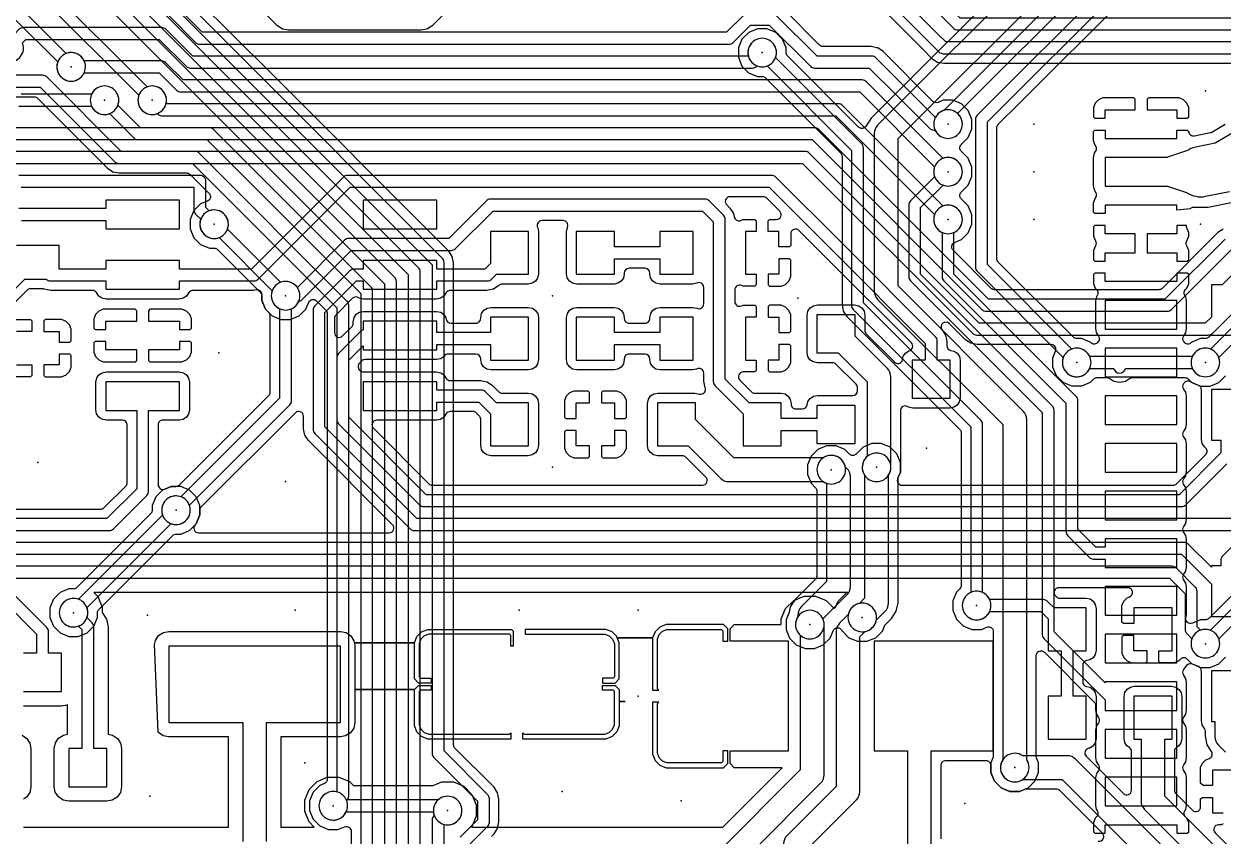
# Model space of a CAD drawing. Header units: millimetres. Extents: x 41 to 126, y -73 to -17.
# Drawn here: x 84.31 to 109.47, y -51.93 to -34.9 of the extents above; entities that cross this region are included whole.
import ezdxf

# ---------------------------------------------------------------- set-up
doc = ezdxf.new("R2010")
doc.units = ezdxf.units.MM
for name, color, linetype in [('Bottom', 70, 'Continuous'), ('Holes', 6, 'Continuous'), ('Top', 1, 'Continuous')]:
    doc.layers.add(name, color=color, linetype=linetype)

msp = doc.modelspace()

# ---------------------------------------------------------------- linework, layer by layer
at = {"layer": 'Bottom'}
for points in [[(112.5, -35.275), (103.652, -35.275), (103.488, -35.112), (93.475, -25.098), (93.475, -24.875), (93.5, -24.875), (93.5, -24.025), (93.2, -24.025), (93.2, -24.875), (93.225, -24.875), (93.225, -25.15, 0.198912), (93.262, -25.238), (103.312, -35.288), (103.512, -35.488, 0.198912), (103.6, -35.525), (112.448, -35.525)], [(97.014, -29.274), (103.17, -35.43, -0.00094), (103.17, -35.43), (103.363, -35.623), (103.476, -35.698), (103.61, -35.725), (112.324, -35.725, -0.198912)], [(87.348, -34.725), (87.912, -35.288, 0.198912), (88, -35.325), (99.1, -35.325, 0.198912), (99.188, -35.288), (99.552, -34.925), (99.948, -34.925), (100.812, -35.788, 0.198912), (100.9, -35.825), (102.048, -35.825), (102.612, -36.388), (103.312, -37.088, 0.198912), (103.4, -37.125), (103.427, -37.125, 0.155593), (103.55, -37.26, 0.57735), (104, -37, 0.57735), (103.55, -36.74, 0.140026), (103.435, -36.859), (102.788, -36.212), (102.188, -35.612, 0.198912), (102.1, -35.575), (100.952, -35.575), (100.088, -34.712, 0.198912)], [(99.412, -34.712), (99.048, -35.075), (88.052, -35.075), (87.488, -34.512, 0.198912)], [(109.476, -39.202), (109.363, -39.277), (108.195, -40.446, -0.198912), (108.124, -40.475), (104.676, -40.475, -0.198912), (104.605, -40.446), (103.806, -39.647, -0.53479), (103.839, -39.484), (103.983, -39.424), (104.124, -39.284), (104.2, -39.1), (104.2, -38.901), (104.178, -38.849), (104.124, -38.717), (103.978, -38.571, -0.414214), (103.978, -38.429), (104.124, -38.284), (104.2, -38.1), (104.2, -37.901), (104.124, -37.717), (103.978, -37.571, -0.414214), (103.978, -37.429), (104.124, -37.284), (104.2, -37.1), (104.2, -36.901), (104.124, -36.717), (103.984, -36.576), (103.8, -36.5), (103.601, -36.5), (103.492, -36.545, -0.303108), (103.383, -36.523), (102.337, -35.477), (102.224, -35.402), (102.206, -35.398), (102.09, -35.375), (101.076, -35.375, -0.198912), (101.005, -35.346), (100.237, -34.577)], [(84.2, -36.625), (85.727, -36.625, 0.155593), (85.85, -36.76, 0.57735), (86.3, -36.5, 0.57735), (85.85, -36.24, 0.155593), (85.727, -36.375), (84.252, -36.375)], [(109.512, -39.412), (108.248, -40.675), (105.4, -40.675), (104.552, -40.675), (100.988, -37.112, 0.198912), (100.9, -37.075), (83.8, -37.075, 0.198912)], [(83.852, -37.325), (100.848, -37.325), (104.412, -40.888, 0.198912), (104.5, -40.925), (105.4, -40.925), (108.3, -40.925, 0.198912), (108.388, -40.888), (109.652, -39.625)], [(109.912, -39.912), (109.462, -40.362, 0.022729), (109.454, -40.37), (109.225, -40.37), (109.225, -41.048), (109.098, -41.175), (105.4, -41.175), (104.352, -41.175), (100.788, -37.612, 0.198912), (100.7, -37.575), (84, -37.575, 0.198913)], [(84.052, -37.825), (100.648, -37.825), (104.212, -41.388, 0.198912), (104.3, -41.425), (105.4, -41.425), (109.15, -41.425, 0.162278), (109.225, -41.4), (109.225, -41.43), (109.875, -41.43)], [(83.825, -40.752), (84.327, -40.25), (84.773, -40.25), (84.777, -40.253, 0.198912), (84.865, -40.29), (86.025, -40.29), (86.025, -40.465), (87.575, -40.465), (87.575, -40.29), (89.135, -40.29, 0.198912), (89.223, -40.253), (91.152, -38.325), (99.948, -38.325), (101.313, -39.69), (103.223, -41.6), (103.223, -41.95), (102.948, -41.95), (102.948, -42.75), (103.748, -42.75), (103.748, -41.95), (103.473, -41.95), (103.473, -41.548, 0.198913), (103.437, -41.46), (101.49, -39.513), (100.088, -38.112, 0.198912), (100, -38.075), (91.1, -38.075, 0.198912), (91.012, -38.112), (89.083, -40.04), (87.575, -40.04), (87.575, -39.865), (86.025, -39.865), (86.025, -40.04), (85.05, -40.04), (85.05, -39.55), (84.15, -39.55)], [(84.252, -38.325), (87.875, -38.325), (87.875, -38.8, 0.198912), (87.912, -38.888), (88.019, -38.996, 0.365828), (88.15, -39.36, 0.57735), (88.6, -39.1, 0.522652), (88.196, -38.819), (88.125, -38.748), (88.125, -38.2, 0.414214), (88, -38.075), (84.2, -38.075, 0.198913)], [(84.257, -39.02), (86.025, -39.02), (86.025, -39.195), (87.575, -39.195), (87.575, -38.595), (86.025, -38.595), (86.025, -38.77), (84.205, -38.77, 0.198912)], [(112.5, -45.275), (104.2, -45.275), (96.2, -45.275), (92.552, -45.275), (90.625, -43.348), (90.625, -40.952), (91.287, -40.29), (91.425, -40.29), (91.425, -40.465), (92.975, -40.465), (92.975, -40.29), (94.035, -40.29, 0.198912), (94.123, -40.253), (94.227, -40.15), (94.9, -40.15), (94.9, -39.25), (94.1, -39.25), (94.1, -39.923), (93.983, -40.04), (92.975, -40.04), (92.975, -39.865), (91.425, -39.865), (91.425, -40.04), (91.235, -40.04, 0.198912), (91.147, -40.077), (90.412, -40.812, 0.198912), (90.375, -40.9), (90.375, -43.4, 0.198912), (90.412, -43.488), (92.412, -45.488, 0.198912), (92.5, -45.525), (96.2, -45.525), (104.2, -45.525), (112.448, -45.525)], [(80.626, -45.075), (85.924, -45.075, 0.198912), (85.995, -45.046), (86.446, -44.595, 0.198912), (86.475, -44.524), (86.475, -43.311, 0.414213), (86.375, -43.211), (86.035, -43.211), (85.946, -43.193), (85.879, -43.147), (85.835, -43.078), (85.819, -42.996), (85.819, -42.415), (85.837, -42.326), (85.883, -42.259), (85.952, -42.215), (86.034, -42.199), (87.565, -42.199), (87.654, -42.217), (87.721, -42.263), (87.765, -42.332), (87.781, -42.414), (87.781, -42.995), (87.763, -43.084), (87.717, -43.151), (87.648, -43.195), (87.566, -43.211), (87.225, -43.211, 0.414214), (87.125, -43.311), (87.125, -44.564, 0.534232), (87.263, -44.657), (87.401, -44.6), (87.499, -44.6, 0.199138), (87.57, -44.571), (89.446, -42.695, 0.198912), (89.475, -42.624), (89.475, -41.024, 0.198685), (89.446, -40.953), (89.376, -40.883), (89.3, -40.699), (89.3, -40.577, 0.473231), (89.181, -40.479), (89.125, -40.49), (87.853, -40.49, 0.247737), (87.77, -40.534), (87.717, -40.611), (87.648, -40.655), (87.566, -40.671), (86.035, -40.671), (85.946, -40.653), (85.879, -40.607), (85.833, -40.536, 0.25508), (85.749, -40.49), (84.875, -40.49), (84.734, -40.462, 0.088417), (84.7, -40.456), (84.445, -40.456, 0.198912), (84.374, -40.485), (84.054, -40.805, 0.198912)], [(109.875, -42.57), (109.225, -42.57), (109.225, -43.63), (109.425, -43.63), (109.425, -43.898), (108.548, -44.775), (92.752, -44.775), (91.125, -43.148), (91.125, -41.952), (91.425, -41.652), (91.425, -41.735), (92.975, -41.735), (92.975, -41.625), (94.1, -41.625), (94.1, -41.95), (94.9, -41.95), (94.9, -41.05), (94.1, -41.05), (94.1, -41.375), (92.975, -41.375), (92.975, -41.135), (91.425, -41.135), (91.425, -41.317, 0.115426), (91.377, -41.347), (90.912, -41.812, 0.198912), (90.875, -41.9), (90.875, -43.2, 0.198912), (90.912, -43.288), (92.612, -44.988, 0.198912), (92.7, -45.025), (108.6, -45.025, 0.198912), (108.688, -44.988), (109.55, -44.127)], [(80.352, -45.525), (86.1, -45.525, 0.198912), (86.188, -45.488), (86.888, -44.788, 0.198912), (86.925, -44.7), (86.925, -43.005), (87.575, -43.005), (87.575, -42.405), (86.025, -42.405), (86.025, -43.005), (86.675, -43.005), (86.675, -44.648), (86.048, -45.275), (80.3, -45.275, 0.198912)], [(109.712, -45.812), (109.462, -46.062, 0.198912), (109.425, -46.15), (109.425, -46.27), (109.225, -46.27), (109.225, -46.298), (108.738, -45.812, 0.198912), (108.65, -45.775), (104.3, -45.775), (92.5, -45.775), (80.5, -45.775, 0.198912)], [(80.752, -46.525), (92.5, -46.525), (104.3, -46.525), (108.348, -46.525), (108.675, -46.852), (108.675, -47.6, 0.198912), (108.712, -47.688), (108.819, -47.796, 0.365828), (108.95, -48.16, 0.57735), (109.4, -47.9, 0.522652), (108.996, -47.619), (108.925, -47.548), (108.925, -46.8, 0.198913), (108.888, -46.712), (108.488, -46.312, 0.198912), (108.4, -46.275), (104.3, -46.275), (92.5, -46.275), (80.7, -46.275, 0.198913)], [(109.95, -50.55), (109.25, -50.55), (109.25, -50.875), (109.052, -50.875), (109, -50.823), (109, -50.5), (109.038, -50.408), (109.108, -50.338), (109.183, -50.307, 0.472965), (109.228, -50.159), (109.136, -50.021), (109.1, -49.84), (109.1, -49.734, 0.143926), (109.084, -49.68), (109.035, -49.603), (109.019, -49.521), (109.019, -48.475, 0.303109), (108.957, -48.382), (108.816, -48.324), (108.719, -48.226, 0.414468), (108.578, -48.226), (108.542, -48.262), (108.45, -48.3), (108.154, -48.3), (108.125, -48.271), (108.125, -48.05), (108.4, -48.05), (108.4, -47.15), (107.6, -47.15), (107.6, -47.475), (107.379, -47.475), (107.35, -47.446), (107.35, -47.1), (107.388, -47.008), (107.458, -46.938), (107.508, -46.917, 0.82068), (107.47, -46.725), (106.026, -46.725, 0.668178), (105.955, -46.896), (105.974, -46.915, 0.198912), (106.045, -46.944), (106.59, -46.944), (106.679, -46.962), (106.746, -47.008), (106.79, -47.077), (106.806, -47.159), (106.806, -47.712), (106.806, -48.04), (106.788, -48.129), (106.742, -48.196), (106.673, -48.24), (106.607, -48.253, 0.360729), (106.525, -48.351), (106.525, -48.699, 0.356832), (106.605, -48.797), (106.679, -48.812), (106.746, -48.858), (106.79, -48.927), (106.806, -49.009), (106.806, -49.89), (106.788, -49.979), (106.742, -50.046), (106.673, -50.09), (106.652, -50.094, 0.602907), (106.6, -50.263), (107.379, -51.043, 0.668179), (107.55, -50.972), (107.55, -50.161, 0.247736), (107.506, -50.078), (107.454, -50.042), (107.41, -49.973), (107.394, -49.891), (107.394, -49.01), (107.412, -48.921), (107.458, -48.854), (107.527, -48.81), (107.609, -48.794), (108.39, -48.794), (108.479, -48.812), (108.546, -48.858), (108.59, -48.927), (108.606, -49.009), (108.606, -49.89), (108.588, -49.979), (108.542, -50.046), (108.496, -50.076, 0.25508), (108.45, -50.16), (108.45, -50.972, 0.198912), (108.479, -51.043), (108.829, -51.393, 0.668179), (109, -51.322), (109, -51.154), (109.029, -51.125), (109.25, -51.125), (109.25, -51.45), (109.475, -51.45)], [(84.3, -48.902), (85.1, -48.902), (85.1, -48.102), (84.825, -48.102), (84.825, -47.65, 0.198912), (84.788, -47.562), (84.038, -46.812, 0.198912)], [(99.554, -52.3), (101.027, -50.827, 0.198912), (101.1, -50.65), (101.1, -47.95), (101.1, -47.55, 0.0239), (101.099, -47.526, 0.021815), (101.1, -47.5, 0.57735), (100.65, -47.24, 0.510568), (100.6, -47.724), (100.6, -47.95), (100.6, -50.546), (98.847, -52.3)], [(100.75, -52.204), (101.777, -51.177, 0.198912), (101.85, -51), (101.85, -48.3), (101.85, -47.754), (101.96, -47.644, 0.356858), (102.2, -47.35, 0.57735), (101.75, -47.09, 0.215099), (101.606, -47.29), (101.423, -47.473, 0.198912), (101.35, -47.65), (101.35, -48.3), (101.35, -50.896), (100.323, -51.923, 0.198912), (100.25, -52.1)], [(109.875, -48.47), (109.225, -48.47), (109.225, -49.53), (109.3, -49.53), (109.3, -49.85, 0.198912), (109.373, -50.027), (109.523, -50.177, 0.198912)], [(109.677, -52.523), (108.627, -51.473), (108.25, -51.096), (108.25, -49.9), (108.4, -49.9), (108.4, -49), (107.6, -49), (107.6, -49.9), (107.75, -49.9), (107.75, -51.2, 0.198912), (107.823, -51.377), (108.273, -51.827), (109.25, -52.804)], [(108.877, -52.823), (106.377, -50.323, 0.198912), (106.2, -50.25), (105.266, -50.25, 0.284656), (104.95, -50.24, 0.57735), (104.95, -50.76, 0.284656), (105.266, -50.75), (106.096, -50.75), (108.45, -53.104)], [(106.852, -52.044, 0.725653), (106.938, -51.875), (106.043, -50.979, 0.198912), (105.972, -50.95), (105.34, -50.95, 0.098271), (105.302, -50.958), (105.199, -51), (105, -51), (104.816, -50.924), (104.676, -50.783), (104.6, -50.599), (104.6, -50.457, 0.414467), (104.5, -50.356), (103.649, -50.356, 0.414214), (103.549, -50.456), (103.549, -51.994, 0.414214)], [(109.475, -51.671), (109.446, -51.7), (109.378, -51.7, 0.668179), (109.307, -51.871), (109.762, -52.325, 0.64562)]]:
    msp.add_lwpolyline(points, format="xyb", dxfattribs=at)
for points in [[(114.1, -36.425), (114.127, -36.425, 0.155593), (114.25, -36.56, 0.57735), (114.7, -36.3, 0.57735), (114.25, -36.04, 0.140026), (114.135, -36.159), (112.788, -34.812, 0.198912), (112.7, -34.775), (112.5, -34.775), (103.952, -34.775), (103.688, -34.512), (94, -24.823), (94, -24.025), (93.7, -24.025), (93.7, -24.875), (93.728, -24.875, 0.147057), (93.762, -24.938), (103.512, -34.688), (103.812, -34.988, 0.198912), (103.9, -35.025), (112.5, -35.025), (112.648, -35.025), (114.012, -36.388, 0.198912)], [(99.688, -35.788), (99.696, -35.781, 0.522652), (100.1, -35.5, 0.57735), (99.65, -35.24, 0.336914), (99.51, -35.575), (87.852, -35.575), (87.288, -35.012, 0.198912), (87.2, -34.975), (84.3, -34.975, 0.198913), (84.212, -35.012), (84.104, -35.119, 0.223415), (83.85, -35.14, 0.57735), (83.85, -35.66, 0.57735), (84.3, -35.4, 0.089141), (84.281, -35.296), (84.352, -35.225), (87.148, -35.225), (87.712, -35.788, 0.198912), (87.8, -35.825), (99.6, -35.825, 0.198912)], [(87.512, -36.288, 0.198912), (87.6, -36.325), (100.8, -36.325), (101.848, -36.325), (103.419, -37.896, 0.365828), (103.55, -38.26, 0.57735), (104, -38, 0.522652), (103.596, -37.719), (101.988, -36.112, 0.198912), (101.9, -36.075), (100.8, -36.075), (87.652, -36.075), (87.288, -35.712, 0.198912), (87.2, -35.675), (85.573, -35.675, 0.441969), (85.15, -35.54, 0.57735), (85.15, -36.06, 0.441969), (85.573, -35.925), (87.148, -35.925)], [(87.112, -36.788, 0.198912), (87.2, -36.825), (100.1, -36.825), (101.348, -36.825), (103.419, -38.896, 0.365828), (103.55, -39.26, 0.57735), (104, -39, 0.522652), (103.596, -38.719), (101.488, -36.612, 0.198912), (101.4, -36.575), (100.1, -36.575), (87.29, -36.575, 0.063254), (87.3, -36.5, 0.57735), (86.85, -36.24, 0.57735), (86.85, -36.76, 0.223415), (87.104, -36.781)], [(90.074, -40.723, 0.149662), (90.138, -40.688), (91.177, -39.65), (93.275, -39.65, 0.198912), (93.363, -39.613), (94.152, -38.825), (98.548, -38.825), (98.775, -39.052), (98.775, -42.4, 0.198912), (98.812, -42.488), (99.4, -43.077), (99.4, -43.75), (100.2, -43.75), (100.2, -43.425), (100.949, -43.425), (100.949, -43.7), (101.749, -43.7), (101.749, -42.9), (100.949, -42.9), (100.949, -43.175), (100.2, -43.175), (100.2, -42.85), (99.527, -42.85), (99.025, -42.348), (99.025, -39, 0.198912), (98.988, -38.912), (98.688, -38.612, 0.198912), (98.6, -38.575), (94.1, -38.575, 0.198912), (94.012, -38.612), (93.223, -39.4), (91.125, -39.4, 0.198912), (91.037, -39.437), (90.046, -40.428, 0.388569), (89.65, -40.34, 0.57735), (89.65, -40.86, 0.02346), (89.675, -40.873), (89.675, -42.748), (87.604, -44.819, 0.223415), (87.35, -44.84, 0.57735), (87.35, -45.36, 0.57735), (87.8, -45.1, 0.089141), (87.781, -44.996), (89.888, -42.888, 0.198912), (89.925, -42.8), (89.925, -40.873, 0.181861)], [(99.675, -40.15), (99.675, -40.371), (99.646, -40.4), (99.4, -40.4), (99.363, -40.385, 0.534508), (99.225, -40.477), (99.225, -40.723, 0.534508), (99.363, -40.815), (99.4, -40.8), (99.646, -40.8), (99.675, -40.829), (99.675, -41.05), (99.45, -41.05), (99.45, -41.95), (99.675, -41.95), (99.675, -42.171), (99.646, -42.2), (99.401, -42.2, 0.668179), (99.33, -42.371), (99.574, -42.615, 0.198912), (99.645, -42.644), (100.19, -42.644), (100.279, -42.662), (100.346, -42.708), (100.39, -42.777), (100.406, -42.859), (100.406, -42.875, 0.414214), (100.506, -42.975), (100.648, -42.975, 0.356832), (100.746, -42.895), (100.761, -42.821), (100.807, -42.754), (100.876, -42.71), (100.959, -42.694), (101.7, -42.694, 0.414212), (101.8, -42.594), (101.8, -42.529, 0.198912), (101.771, -42.458), (101.348, -42.035, 0.198912), (101.277, -42.006), (100.959, -42.006), (100.87, -41.988), (100.803, -41.942), (100.759, -41.874), (100.743, -41.791), (100.743, -41.01), (100.761, -40.921), (100.807, -40.854), (100.876, -40.81), (100.959, -40.794), (101.739, -40.794), (101.829, -40.812), (101.895, -40.858), (101.94, -40.926), (101.955, -41.009), (101.955, -41.328, 0.198912), (101.984, -41.399), (102.561, -41.976), (102.564, -41.98, 0.666929), (102.745, -41.944), (102.76, -41.871), (102.806, -41.804), (102.875, -41.76), (102.878, -41.759, 0.602898), (102.93, -41.59), (101.172, -39.832, 0.00094), (101.172, -39.831), (100.571, -39.23, 0.668179), (100.4, -39.301), (100.4, -39.546), (100.371, -39.575), (100.15, -39.575), (100.15, -39.25), (99.925, -39.25), (99.925, -39.029), (99.954, -39), (100.099, -39, 0.668179), (100.17, -38.829), (99.895, -38.554, 0.198912), (99.824, -38.525), (99.126, -38.525, 0.668179), (99.055, -38.696), (99.123, -38.763), (99.198, -38.876), (99.2, -38.882), (99.213, -38.948, 0.472963), (99.349, -39.021), (99.4, -39), (99.646, -39), (99.675, -39.029), (99.675, -39.25), (99.45, -39.25), (99.45, -40.15)], [(92.876, -44.575), (98.547, -44.575, 0.668179), (98.618, -44.404), (98.199, -43.985, 0.198912), (98.128, -43.956), (97.61, -43.956), (97.521, -43.938), (97.454, -43.892), (97.41, -43.823), (97.394, -43.741), (97.394, -42.86), (97.412, -42.771), (97.458, -42.704), (97.527, -42.66), (97.609, -42.644), (98.39, -42.644), (98.49, -42.664, 0.596843), (98.603, -42.529), (98.597, -42.5), (98.575, -42.39), (98.575, -42.226, 0.582692), (98.424, -42.14), (98.341, -42.156), (97.66, -42.156), (97.571, -42.138), (97.504, -42.092), (97.46, -42.023), (97.444, -41.941), (97.444, -41.925, 0.414213), (97.344, -41.825), (97.006, -41.825, 0.414214), (96.906, -41.925), (96.906, -41.94), (96.888, -42.029), (96.842, -42.096), (96.773, -42.14), (96.691, -42.156), (95.91, -42.156), (95.821, -42.138), (95.754, -42.092), (95.71, -42.023), (95.694, -41.941), (95.694, -41.06), (95.712, -40.971), (95.758, -40.904), (95.827, -40.86), (95.909, -40.844), (96.69, -40.844), (96.779, -40.862), (96.846, -40.908), (96.89, -40.977), (96.906, -41.059), (96.906, -41.075, 0.414214), (97.006, -41.175), (97.344, -41.175, 0.414214), (97.444, -41.075), (97.444, -41.06), (97.462, -40.971), (97.508, -40.904), (97.577, -40.86), (97.659, -40.844), (98.34, -40.844), (98.433, -40.863, 0.549199), (98.575, -40.772), (98.575, -40.426, 0.582692), (98.424, -40.34), (98.341, -40.356), (97.66, -40.356), (97.571, -40.338), (97.504, -40.292), (97.46, -40.223), (97.444, -40.141), (97.444, -40.125, 0.414213), (97.344, -40.025), (97.006, -40.025, 0.414213), (96.906, -40.125), (96.906, -40.14), (96.888, -40.229), (96.842, -40.296), (96.773, -40.34), (96.691, -40.356), (95.91, -40.356), (95.821, -40.338), (95.754, -40.292), (95.71, -40.223), (95.694, -40.141), (95.694, -39.26), (95.713, -39.167, 0.549199), (95.622, -39.025), (95.176, -39.025, 0.582692), (95.09, -39.176), (95.106, -39.259), (95.106, -40.14), (95.088, -40.229), (95.042, -40.296), (94.973, -40.34), (94.891, -40.356), (94.345, -40.356, 0.198909), (94.274, -40.385), (94.272, -40.388), (94.159, -40.463), (94.151, -40.465), (94.025, -40.49), (93.253, -40.49, 0.247737), (93.17, -40.534), (93.117, -40.611), (93.048, -40.655), (92.966, -40.671), (91.435, -40.671), (91.346, -40.653), (91.332, -40.643, 0.360728), (91.205, -40.655), (90.854, -41.005, 0.198912), (90.825, -41.076), (90.825, -41.374, 0.66818), (90.996, -41.445), (91.19, -41.251, 0.198911), (91.219, -41.18), (91.219, -41.145), (91.237, -41.056), (91.283, -40.989), (91.352, -40.945), (91.434, -40.929), (92.965, -40.929), (93.054, -40.947), (93.121, -40.993), (93.165, -41.062), (93.171, -41.093, 0.360729), (93.27, -41.175), (93.794, -41.175, 0.414214), (93.894, -41.075), (93.894, -41.06), (93.912, -40.971), (93.958, -40.904), (94.027, -40.86), (94.109, -40.844), (94.89, -40.844), (94.979, -40.862), (95.046, -40.908), (95.09, -40.977), (95.106, -41.059), (95.106, -41.94), (95.088, -42.029), (95.042, -42.096), (94.973, -42.14), (94.891, -42.156), (94.11, -42.156), (94.021, -42.138), (93.954, -42.092), (93.91, -42.023), (93.894, -41.941), (93.894, -41.925, 0.414213), (93.794, -41.825), (93.208, -41.825, 0.247736), (93.126, -41.869), (93.117, -41.881), (93.048, -41.925), (92.966, -41.941), (91.46, -41.941, 0.198912), (91.389, -41.97), (91.354, -42.005, 0.198912), (91.325, -42.076), (91.325, -42.099, 0.414214), (91.425, -42.199), (92.965, -42.199), (93.054, -42.217), (93.121, -42.263), (93.167, -42.334, 0.25508), (93.251, -42.38), (93.895, -42.38), (94.021, -42.405), (94.029, -42.407), (94.142, -42.482), (94.274, -42.615, 0.198912), (94.345, -42.644), (94.89, -42.644), (94.979, -42.662), (95.046, -42.708), (95.09, -42.777), (95.095, -42.799), (95.106, -42.859), (95.106, -43.413), (95.106, -43.74), (95.088, -43.829), (95.042, -43.896), (94.973, -43.94), (94.891, -43.956), (94.11, -43.956), (94.021, -43.938), (93.954, -43.892), (93.91, -43.823), (93.894, -43.741), (93.894, -43.195, 0.198912), (93.865, -43.124), (93.8, -43.059, 0.198912), (93.729, -43.03), (93.253, -43.03, 0.247737), (93.17, -43.074), (93.117, -43.151), (93.048, -43.195), (92.966, -43.211), (91.712, -43.211, 0.668179), (91.641, -43.382), (92.805, -44.546, 0.198912)], [(102.427, -42.124), (101.749, -41.446), (101.749, -41), (100.949, -41), (100.949, -41.8), (101.396, -41.8), (102, -42.404), (102, -43.976, 0.510568), (102.05, -44.46, 0.57735), (102.5, -44.2, 0.021815), (102.499, -44.174, 0.0239), (102.5, -44.15), (102.5, -42.301, 0.198912)], [(102.735, -44.575), (108.424, -44.575, 0.198912), (108.495, -44.546), (109.106, -43.934, 0.469798), (109.092, -43.781), (109.079, -43.772), (109.035, -43.703), (109.019, -43.621), (109.019, -42.575, 0.303109), (108.957, -42.482), (108.816, -42.424), (108.747, -42.354, 0.19914), (108.676, -42.325), (107.564, -42.325, 0.148337), (107.508, -42.342), (107.424, -42.398), (107.3, -42.423), (107.176, -42.398), (107.092, -42.342, 0.148335), (107.036, -42.325), (106.824, -42.325, 0.198684), (106.753, -42.354), (106.683, -42.424), (106.499, -42.5), (106.3, -42.5), (106.116, -42.424), (105.976, -42.283), (105.9, -42.099), (105.9, -41.9), (105.957, -41.763, 0.534791), (105.865, -41.625), (104.31, -41.625), (104.176, -41.598), (104.063, -41.523), (103.724, -41.183, 0.90635), (103.57, -41.31), (103.647, -41.425), (103.666, -41.52), (103.673, -41.558), (103.673, -41.649, 0.356833), (103.753, -41.747), (103.828, -41.762), (103.894, -41.808), (103.939, -41.876), (103.954, -41.959), (103.954, -42.74), (103.936, -42.829), (103.89, -42.896), (103.822, -42.94), (103.739, -42.956), (102.958, -42.956), (102.869, -42.938), (102.856, -42.929, 0.602904), (102.7, -43.012), (102.7, -44.081, 0.011197), (102.7, -44.085), (102.7, -44.3), (102.643, -44.437, 0.534791)], [(106.673, -42.125), (107.178, -42.125, 0.816497), (107.422, -42.125), (108.827, -42.125, 0.155593), (108.95, -42.26, 0.57735), (109.4, -42, 0.57735), (108.95, -41.74, 0.155593), (108.827, -41.875), (107.3, -41.875), (106.673, -41.875, 0.441969), (106.25, -41.74, 0.57735), (106.25, -42.26, 0.441969)], [(94.1, -43.077), (94.1, -43.75), (94.9, -43.75), (94.9, -42.85), (94.227, -42.85), (93.993, -42.617, 0.198912), (93.905, -42.58), (92.975, -42.58), (92.975, -42.405), (91.425, -42.405), (91.425, -43.005), (92.975, -43.005), (92.975, -42.83), (93.853, -42.83)], [(98.923, -44.427, 0.198912), (99.1, -44.5), (101.084, -44.5, 0.015523), (101.1, -44.51, 0.57735), (101.55, -44.25, 0.57735), (101.1, -43.99, 0.015523), (101.084, -44), (99.204, -44), (98.4, -43.196), (98.4, -42.85), (97.6, -42.85), (97.6, -43.75), (98.246, -43.75)], [(87.974, -45.575), (91.974, -45.575, 0.668179), (92.045, -45.404), (90.277, -43.637), (90.202, -43.524), (90.197, -43.5), (90.175, -43.39), (90.175, -43.126, 0.668178), (90.004, -43.055), (88.029, -45.03, 0.198685), (88, -45.101), (88, -45.2), (87.924, -45.384), (87.903, -45.404, 0.668497)], [(85.454, -47.531), (85.525, -47.602), (85.525, -50.101), (85.25, -50.101), (85.25, -50.901), (86.05, -50.901), (86.05, -50.101), (85.775, -50.101), (85.775, -47.55, 0.198912), (85.738, -47.462), (85.631, -47.354, 0.089141), (85.65, -47.25, 0.57735), (85.2, -46.99, 0.57735), (85.2, -47.51, 0.223415)], [(106.075, -48.05), (106.075, -49), (105.8, -49), (105.8, -49.9), (106.6, -49.9), (106.6, -49), (106.325, -49), (106.325, -48.05), (106.6, -48.05), (106.6, -47.15), (105.927, -47.15), (105.788, -47.012, 0.198912), (105.7, -46.975), (104.573, -46.975, 0.441969), (104.15, -46.84, 0.57735), (104.15, -47.36, 0.441969), (104.573, -47.225), (105.648, -47.225), (105.8, -47.377), (105.8, -48.05)], [(103.749, -53.496), (103.749, -52.3), (103.349, -52.3), (103.349, -50.151), (104.649, -50.151), (104.649, -47.849), (102.149, -47.849), (102.149, -50.151), (102.849, -50.151), (102.849, -52.3), (101.249, -52.3), (101.249, -54.1), (103.646, -54.1), (103.722, -54.177, 0.198912), (103.899, -54.25), (105.262, -54.25), (105.262, -55.75), (106.862, -55.75), (106.862, -52.25), (105.262, -52.25), (105.262, -53.75), (104.003, -53.75)], [(92.901, -51.425, 0.245715), (93.05, -51.66, 0.57735), (93.5, -51.4, 0.57735), (93.05, -51.14, 0.049825), (93.002, -51.175), (91.073, -51.175, 0.441969), (90.65, -51.04, 0.57735), (90.65, -51.56, 0.441969), (91.073, -51.425)]]:
    msp.add_lwpolyline(points, format="xyb", close=True, dxfattribs=at)
for points in [[(91.425, -39.195), (92.975, -39.195), (92.975, -38.595), (91.425, -38.595)], [(97.65, -39.825), (97.65, -40.15), (98.35, -40.15), (98.35, -39.25), (97.65, -39.25), (97.65, -39.575), (96.7, -39.575), (96.7, -39.25), (95.9, -39.25), (95.9, -40.15), (96.7, -40.15), (96.7, -39.825)], [(99.925, -40.15), (99.925, -40.371), (99.954, -40.4), (100.2, -40.4), (100.292, -40.362), (100.362, -40.292), (100.4, -40.2), (100.4, -39.854), (100.371, -39.825), (100.15, -39.825), (100.15, -40.15)], [(86.025, -41.31), (86.025, -41.135), (86.675, -41.135), (86.675, -40.914), (86.646, -40.885), (85.975, -40.885), (85.883, -40.923), (85.813, -40.993), (85.775, -41.085), (85.775, -41.281), (85.804, -41.31)], [(87.575, -41.31), (87.796, -41.31), (87.825, -41.281), (87.825, -41.085), (87.787, -40.993), (87.717, -40.923), (87.625, -40.885), (86.954, -40.885), (86.925, -40.914), (86.925, -41.135), (87.575, -41.135)], [(99.925, -41.05), (100.15, -41.05), (100.15, -41.375), (100.371, -41.375), (100.4, -41.346), (100.4, -41), (100.362, -40.908), (100.292, -40.838), (100.2, -40.8), (99.954, -40.8), (99.925, -40.829)], [(84.725, -41.35), (85.05, -41.35), (85.05, -41.575), (85.271, -41.575), (85.3, -41.546), (85.3, -41.3), (85.262, -41.208), (85.192, -41.138), (85.1, -41.1), (84.754, -41.1), (84.725, -41.129)], [(97.65, -41.625), (97.65, -41.95), (98.35, -41.95), (98.35, -41.05), (97.65, -41.05), (97.65, -41.375), (96.7, -41.375), (96.7, -41.05), (95.9, -41.05), (95.9, -41.95), (96.7, -41.95), (96.7, -41.625)], [(86.675, -41.735), (86.025, -41.735), (86.025, -41.56), (85.804, -41.56), (85.775, -41.589), (85.775, -41.785), (85.813, -41.877), (85.883, -41.947), (85.975, -41.985), (86.646, -41.985), (86.675, -41.956)], [(87.575, -41.56), (87.575, -41.735), (86.925, -41.735), (86.925, -41.956), (86.954, -41.985), (87.625, -41.985), (87.717, -41.947), (87.787, -41.877), (87.825, -41.785), (87.825, -41.589), (87.796, -41.56)], [(100.15, -41.625), (100.15, -41.95), (99.925, -41.95), (99.925, -42.171), (99.954, -42.2), (100.2, -42.2), (100.292, -42.162), (100.362, -42.092), (100.4, -42), (100.4, -41.654), (100.371, -41.625)], [(84.725, -42.05), (84.725, -42.271), (84.754, -42.3), (85.1, -42.3), (85.192, -42.262), (85.262, -42.192), (85.3, -42.1), (85.3, -41.854), (85.271, -41.825), (85.05, -41.825), (85.05, -42.05)], [(95.9, -43.175), (95.9, -42.85), (96.175, -42.85), (96.175, -42.629), (96.146, -42.6), (95.85, -42.6), (95.758, -42.638), (95.688, -42.708), (95.65, -42.8), (95.65, -43.146), (95.679, -43.175)], [(96.425, -42.85), (96.7, -42.85), (96.7, -43.175), (96.921, -43.175), (96.95, -43.146), (96.95, -42.8), (96.912, -42.708), (96.842, -42.638), (96.75, -42.6), (96.454, -42.6), (96.425, -42.629)], [(95.9, -43.425), (95.679, -43.425), (95.65, -43.454), (95.65, -43.8), (95.688, -43.892), (95.758, -43.962), (95.85, -44), (96.146, -44), (96.175, -43.971), (96.175, -43.75), (95.9, -43.75)], [(96.7, -43.425), (96.7, -43.75), (96.425, -43.75), (96.425, -43.971), (96.454, -44), (96.75, -44), (96.842, -43.962), (96.912, -43.892), (96.95, -43.8), (96.95, -43.454), (96.921, -43.425)], [(98.976, -47.849), (99.076, -47.849), (99.076, -47.587), (98.989, -47.499), (97.782, -47.499), (97.653, -47.553), (97.555, -47.651), (97.501, -47.78), (96.759, -47.78), (96.747, -47.752), (96.649, -47.653), (96.52, -47.6), (94.825, -47.6), (94.825, -47.7), (96.5, -47.7), (96.592, -47.738), (96.662, -47.808), (96.666, -47.818), (96.7, -47.9), (96.7, -48.596), (96.671, -48.625), (96.45, -48.625), (96.45, -48.725), (96.713, -48.725), (96.8, -48.638), (96.8, -47.88), (96.759, -47.78), (97.501, -47.78), (97.501, -48.875), (97.63, -48.875), (97.601, -48.846), (97.601, -47.8), (97.64, -47.708), (97.71, -47.637), (97.802, -47.599), (98.947, -47.599), (98.976, -47.628)], [(107.875, -48.05), (107.6, -48.05), (107.6, -47.725), (107.379, -47.725), (107.35, -47.754), (107.35, -48.1), (107.388, -48.192), (107.458, -48.262), (107.55, -48.3), (107.846, -48.3), (107.875, -48.271)], [(96.45, -48.775), (96.713, -48.775), (96.8, -48.862), (96.8, -49.113), (96.922, -49.113), (96.8, -49.113), (96.8, -49.62), (96.747, -49.748), (96.649, -49.847), (96.52, -49.9), (94.776, -49.9), (94.776, -49.771), (94.805, -49.8), (96.5, -49.8), (96.592, -49.762), (96.662, -49.692), (96.7, -49.6), (96.7, -49.113), (96.7, -48.904), (96.671, -48.875), (96.45, -48.875)], [(98.976, -50.151), (98.976, -50.372), (98.947, -50.401), (97.802, -50.401), (97.71, -50.363), (97.64, -50.292), (97.601, -50.2), (97.601, -49.154), (97.63, -49.125), (97.501, -49.125), (97.501, -50.22), (97.555, -50.349), (97.653, -50.447), (97.782, -50.501), (98.989, -50.501), (99.076, -50.413), (99.076, -50.151)]]:
    msp.add_lwpolyline(points, close=True, dxfattribs=at)
for points in [[(84.125, -41.1), (84.446, -41.1), (84.475, -41.129), (84.475, -41.35), (84.15, -41.35)], [(84.15, -42.05), (84.475, -42.05), (84.475, -42.271), (84.446, -42.3), (84.1, -42.3)], [(80.552, -46.025), (92.5, -46.025), (104.3, -46.025), (108.598, -46.025), (109.225, -46.652), (109.225, -47.33), (109.875, -47.33)], [(83.898, -47.025), (84.575, -47.702), (84.575, -48.102), (84.3, -48.102)], [(84.3, -51.75), (88.599, -51.75), (88.599, -49.856), (87.35, -49.856), (87.231, -49.832), (87.13, -49.763), (87.125, -49.754), (87.05, -47.918), (87.068, -47.831), (87.136, -47.731), (87.238, -47.665), (87.35, -47.644), (90.949, -47.644), (91.068, -47.668), (91.168, -47.737), (91.234, -47.839), (91.242, -47.88), (92.501, -47.88), (92.555, -47.752), (92.653, -47.653), (92.782, -47.6), (94.538, -47.6), (94.575, -47.637), (94.575, -47.95), (94.526, -47.95), (94.526, -47.729), (94.497, -47.7), (92.802, -47.7), (92.71, -47.738), (92.639, -47.808), (92.601, -47.9), (92.601, -48.596), (92.63, -48.625), (92.851, -48.625), (92.851, -48.725), (92.589, -48.725), (92.501, -48.638), (92.501, -47.88), (91.242, -47.88), (91.255, -47.95), (91.255, -48.862), (92.501, -48.862), (92.589, -48.775), (92.851, -48.775), (92.851, -48.875), (92.63, -48.875), (92.601, -48.904), (92.601, -49.6), (92.639, -49.692), (92.71, -49.762), (92.802, -49.8), (94.497, -49.8), (94.526, -49.771), (94.526, -49.9), (92.782, -49.9), (92.653, -49.847), (92.555, -49.748), (92.501, -49.62), (92.501, -48.862), (91.255, -48.862), (91.255, -49.55), (91.231, -49.669), (91.162, -49.769), (91.06, -49.835), (90.949, -49.856), (89.699, -49.856), (89.699, -51.75), (90.401, -51.75), (90.291, -51.639), (90.2, -51.419), (90.2, -51.18), (90.292, -50.96), (90.461, -50.791), (90.681, -50.7), (90.92, -50.7), (91.14, -50.792), (91.224, -50.875), (92.899, -50.875), (93.081, -50.8), (93.32, -50.8), (93.54, -50.892), (93.709, -51.061), (93.8, -51.281), (93.8, -51.52), (93.708, -51.74), (93.699, -51.75), (98.972, -51.75), (100.222, -50.501), (99.214, -50.501), (99.126, -50.413), (99.126, -50.151), (100.351, -50.151), (100.351, -47.849), (99.126, -47.849), (99.126, -47.587), (99.214, -47.499), (100.2, -47.499), (100.2, -47.38), (100.292, -47.16), (100.461, -46.991), (100.681, -46.9), (100.92, -46.9), (101.14, -46.992), (101.309, -47.161), (101.31, -47.162), (101.341, -47.131), (101.392, -47.01), (101.561, -46.841), (101.561, -46.841), (101.561, -46.841), (101.599, -46.825), (85.774, -46.825), (85.859, -46.911), (85.95, -47.131), (85.95, -47.249), (85.951, -47.249), (86.043, -47.387), (86.048, -47.413), (86.075, -47.55), (86.075, -49.8), (86.169, -49.819), (86.269, -49.887), (86.335, -49.99), (86.356, -50.101), (86.356, -50.901), (86.332, -51.02), (86.263, -51.12), (86.161, -51.186), (86.05, -51.207), (85.25, -51.207), (85.131, -51.183), (85.031, -51.114), (84.965, -51.012), (84.944, -50.901), (84.944, -50.101), (84.968, -49.982), (85.037, -49.881), (85.139, -49.816), (85.225, -49.8), (85.225, -49.178), (85.211, -49.187), (85.1, -49.208), (84.3, -49.208)], [(89.399, -52.05), (89.399, -49.55), (90.949, -49.55), (90.949, -47.95), (87.35, -47.95), (87.35, -49.55), (88.899, -49.55), (88.899, -52.05)], [(84.269, -49.819), (84.369, -49.887), (84.435, -49.99), (84.456, -50.101), (84.456, -50.901), (84.432, -51.02), (84.363, -51.12), (84.3, -51.161)]]:
    msp.add_lwpolyline(points, dxfattribs=at)
at = {"layer": 'Holes'}
for p in [(99.8, -35.5), (85.3, -35.8), (109.1, -36.3), (86, -36.5), (87, -36.5), (103.7, -37), (105.5, -37), (103.7, -38), (105.5, -38), (88.3, -39.1), (103.7, -39), (105.5, -39), (109, -39.1), (89.8, -40.6), (95.4, -40.6), (100.55, -40.65), (88.4, -41.8), (106.4, -42), (109.1, -42), (103.25, -43.8), (84.6, -44.1), (95.4, -44.2), (101.25, -44.25), (102.2, -44.2), (89.8, -44.5), (87.5, -45.1), (85.35, -47.25), (86.9, -47.3), (90, -47.2), (94.7, -47.2), (97.2, -47.2), (104.3, -47.1), (100.8, -47.5), (101.9, -47.35), (109.1, -47.9), (97.2, -49), (90.2, -50.4), (105.1, -50.5), (95.6, -51), (86.95, -51.1), (90.8, -51.3), (98.1, -51.2), (104.05, -51.25), (93.2, -51.4)]:
    msp.add_point(p, dxfattribs=at)
at = {"layer": 'Top'}
for points in [[(106.412, -25.212, 0.198912), (106.375, -25.3), (106.375, -33.948), (103.812, -36.512), (103.612, -36.712, 0.006839), (103.609, -36.714, 0.054104), (103.55, -36.74, 0.57735), (103.55, -37.26, 0.57735), (104, -37, 0.213185), (103.9, -36.777), (103.988, -36.688), (106.588, -34.088, 0.198912), (106.625, -34), (106.625, -25.39, 0.490314), (107, -25.1, 0.57735), (106.55, -24.84, 0.365828), (106.419, -25.204)], [(104.312, -40.088), (106.119, -41.896, 0.365828), (106.25, -42.26, 0.57735), (106.7, -42, 0.522652), (106.296, -41.719), (104.525, -39.948), (104.525, -36.952), (107.288, -34.188, 0.198912), (107.325, -34.1), (107.325, -33.4), (107.325, -31.2), (107.325, -26.199, 0.389983), (107.6, -25.9, 0.57735), (107.15, -25.64, 0.473817), (107.075, -26.098), (107.075, -31.2), (107.075, -33.4), (107.075, -34.048), (104.312, -36.812, 0.198912), (104.275, -36.9), (104.275, -40, 0.198912)], [(81.912, -34.288, 0.198912), (82, -34.325), (84.648, -34.325), (86.719, -36.396, 0.365828), (86.85, -36.76, 0.57735), (87.3, -36.5, 0.522652), (86.896, -36.219), (84.788, -34.112, 0.198912), (84.7, -34.075), (82.052, -34.075), (80.838, -32.862), (79.85, -31.873, 0.213185), (79.95, -31.65, 0.57735), (79.5, -31.39, 0.57735), (79.5, -31.91, 0.054104), (79.559, -31.936, 0.006839), (79.562, -31.938), (80.662, -33.038)], [(79, -31.775), (78.573, -31.775, 0.441969), (78.15, -31.64, 0.57735), (78.15, -32.16, 0.441969), (78.573, -32.025), (78.948, -32.025), (79.812, -32.888), (81.712, -34.788, 0.198912), (81.8, -34.825), (84.148, -34.825), (85.019, -35.696, 0.365828), (85.15, -36.06, 0.57735), (85.6, -35.8, 0.522652), (85.196, -35.519), (84.288, -34.612, 0.198912), (84.2, -34.575), (81.852, -34.575), (79.988, -32.712), (79.088, -31.812, 0.198912)], [(101.888, -37.412), (100.081, -35.604, 0.089141), (100.1, -35.5, 0.57735), (99.65, -35.24, 0.57735), (99.65, -35.76, 0.223415), (99.904, -35.781), (101.675, -37.552), (101.675, -40.8, 0.198912), (101.712, -40.888), (104.175, -43.352), (104.175, -46.827, 0.02346), (104.15, -46.84, 0.57735), (104.15, -47.36, 0.57735), (104.6, -47.1, 0.293253), (104.425, -46.827), (104.425, -43.3, 0.198913), (104.388, -43.212), (101.925, -40.748), (101.925, -37.5, 0.198912)], [(105.712, -47.788), (107, -49.077), (107, -49.3), (108.5, -49.3), (108.5, -48.7), (107, -48.7), (107, -48.723), (105.925, -47.648), (105.925, -43, 0.198913), (105.888, -42.912), (103.125, -40.148), (103.125, -38.752), (103.596, -38.281, 0.522652), (104, -38, 0.57735), (103.55, -37.74, 0.365828), (103.419, -38.104), (102.912, -38.612, 0.198912), (102.875, -38.7), (102.875, -40.2, 0.198912), (102.912, -40.288), (105.675, -43.052), (105.675, -47.7, 0.198912)], [(112.975, -40.05), (112.7, -40.05), (112.7, -40.375), (110.6, -40.375, 0.198913), (110.512, -40.412), (109.204, -41.719, 0.223415), (108.95, -41.74, 0.57735), (108.95, -42.26, 0.57735), (109.4, -42, 0.089141), (109.381, -41.896), (110.652, -40.625), (112.7, -40.625), (112.7, -40.95), (113.5, -40.95), (113.5, -40.05), (113.225, -40.05), (113.225, -38.95), (113.5, -38.95), (113.5, -38.05), (112.7, -38.05), (112.7, -38.95), (112.975, -38.95)], [(106.425, -42.8, 0.198912), (106.388, -42.712), (103.825, -40.148), (103.825, -39.273, 0.293253), (104, -39, 0.57735), (103.55, -38.74, 0.57735), (103.55, -39.26, 0.02346), (103.575, -39.273), (103.575, -40.2, 0.198912), (103.612, -40.288), (106.175, -42.852), (106.175, -44.2), (106.175, -45.55, 0.198912), (106.212, -45.638), (106.662, -46.088, 0.198912), (106.75, -46.125), (107, -46.125), (107, -46.3), (108.5, -46.3), (108.5, -45.7), (107, -45.7), (107, -45.875), (106.802, -45.875), (106.425, -45.498), (106.425, -44.2)], [(89.696, -40.319), (88.581, -39.204, 0.089141), (88.6, -39.1, 0.57735), (88.15, -38.84, 0.57735), (88.15, -39.36, 0.223415), (88.404, -39.381), (89.519, -40.496, 0.365828), (89.65, -40.86, 0.57735), (90.1, -40.6, 0.522652)], [(107, -39.125), (106.779, -39.125), (106.75, -39.154), (106.75, -39.35), (106.791, -39.449, -0.27143), (106.791, -39.551), (106.75, -39.65), (106.75, -39.846), (106.779, -39.875), (107, -39.875), (107, -39.7), (107.625, -39.7), (107.625, -39.3), (107, -39.3)], [(108.701, -39.125), (108.5, -39.125), (108.5, -39.3), (107.875, -39.3), (107.875, -39.7), (108.5, -39.7), (108.5, -39.875), (108.721, -39.875), (108.75, -39.846), (108.75, -39.65), (108.709, -39.551, -0.27143), (108.709, -39.449), (108.75, -39.35), (108.75, -39.266, -0.126228)], [(100.363, -47.243, -0.049347), (100.358, -47.262), (100.3, -47.4), (100.3, -47.599), (100.376, -47.783), (100.516, -47.924), (100.7, -48), (100.899, -48), (101.083, -47.924), (101.224, -47.784), (101.289, -47.627, -0.668174), (101.473, -47.627), (101.476, -47.633), (101.616, -47.774), (101.8, -47.85), (101.999, -47.85), (102.183, -47.774), (102.324, -47.634), (102.366, -47.531, -0.098271), (102.388, -47.498), (102.511, -47.375), (102.614, -47.221), (102.65, -47.04), (102.65, -44.44, -0.098711), (102.658, -44.402), (102.7, -44.3), (102.7, -44.101), (102.624, -43.917), (102.484, -43.776), (102.3, -43.7), (102.101, -43.7), (101.917, -43.776), (101.771, -43.922, -0.414214), (101.629, -43.922), (101.534, -43.826), (101.35, -43.75), (101.151, -43.75), (100.967, -43.826), (100.826, -43.966), (100.75, -44.15), (100.75, -44.349), (100.826, -44.533), (100.921, -44.628, -0.198685), (100.95, -44.699), (100.95, -46.472, -0.198912), (100.921, -46.543), (100.489, -46.975), (100.386, -47.129)], [(100.55, -47.3), (100.55, -47.334, 0.432518), (100.65, -47.76, 0.57735), (101.1, -47.5, 0.104141), (101.075, -47.379), (101.577, -46.877, 0.198912), (101.65, -46.7), (101.65, -44.4, 0.198912), (101.577, -44.223), (101.544, -44.19, 0.512592), (101.1, -43.99, 0.57735), (101.1, -44.51, 0.045973), (101.15, -44.533), (101.15, -46.596), (100.623, -47.123, 0.198912)], [(102.377, -47.227, 0.198912), (102.45, -47.05), (102.45, -44.366, 0.147477), (102.5, -44.2, 0.57735), (102.05, -43.94, 0.432518), (101.95, -44.366), (101.95, -46.946), (101.84, -47.056, 0.081149), (101.75, -47.09, 0.57735), (101.75, -47.61, 0.512592), (102.194, -47.41)], [(111.625, -45.5), (111.625, -44.473, 0.293253), (111.8, -44.2, 0.57735), (111.35, -43.94, 0.57735), (111.35, -44.46, 0.02346), (111.375, -44.473), (111.375, -45.448), (109.204, -47.619, 0.223415), (108.95, -47.64, 0.57735), (108.95, -48.16, 0.57735), (109.4, -47.9, 0.089141), (109.381, -47.796), (111.588, -45.588, 0.198912)], [(87.501, -45.6), (87.599, -45.6), (87.783, -45.524), (87.924, -45.384), (88, -45.2), (88, -45.001), (87.924, -44.817), (87.784, -44.676), (87.6, -44.6), (87.401, -44.6), (87.217, -44.676), (87.076, -44.816), (87, -45), (87, -45.099, -0.198685), (86.971, -45.17), (85.42, -46.721, -0.19914), (85.349, -46.75), (85.251, -46.75), (85.067, -46.826), (84.926, -46.966), (84.85, -47.15), (84.85, -47.349), (84.926, -47.533), (85.066, -47.674), (85.25, -47.75), (85.449, -47.75), (85.633, -47.674), (85.774, -47.534), (85.85, -47.35), (85.85, -47.251, -0.198684), (85.879, -47.18), (87.43, -45.629, -0.19914)], [(85.631, -47.146), (87.396, -45.381, 0.522652), (87.8, -45.1, 0.57735), (87.35, -44.84, 0.365828), (87.219, -45.204), (85.454, -46.969, 0.223415), (85.2, -46.99, 0.57735), (85.2, -47.51, 0.57735), (85.65, -47.25, 0.089141)], [(92.912, -51.512, 0.198912), (92.875, -51.6), (92.875, -60.1, 0.198912), (92.912, -60.188), (93.723, -61), (93.7, -61), (93.7, -62.5), (94.3, -62.5), (94.3, -61), (94.077, -61), (93.125, -60.048), (93.125, -51.69, 0.490314), (93.5, -51.4, 0.57735), (93.05, -51.14, 0.365828), (92.919, -51.504)]]:
    msp.add_lwpolyline(points, format="xyb", close=True, dxfattribs=at)
for points in [[(93.675, -52.102), (94.038, -51.738, 0.198912), (94.075, -51.65), (94.075, -51.15, 0.198913), (94.038, -51.062), (93.125, -50.148), (93.125, -39.9, 0.198912), (93.088, -39.812), (88.788, -35.512), (85.788, -32.512, 0.198912), (85.7, -32.475), (82.552, -32.475)], [(82.5, -32.725), (85.648, -32.725), (88.612, -35.688), (92.875, -39.952), (92.875, -50.2, 0.198912), (92.912, -50.288), (93.825, -51.202), (93.825, -51.598), (93.462, -51.962, 0.198912)], [(82.3, -33.225), (85.448, -33.225), (92.375, -40.152), (92.375, -41.9), (92.375, -60.3, 0.198912), (92.412, -60.388), (92.875, -60.852), (92.875, -61), (92.7, -61), (92.7, -62.5), (93.3, -62.5), (93.3, -61), (93.125, -61), (93.125, -60.8, 0.198912), (93.088, -60.712), (92.625, -60.248), (92.625, -41.9), (92.625, -40.1, 0.198912), (92.588, -40.012), (85.588, -33.012, 0.198912), (85.5, -32.975), (82.352, -32.975)], [(82.1, -33.725), (85.248, -33.725), (91.875, -40.352), (91.875, -42.8), (91.875, -61), (91.7, -61), (91.7, -62.5), (92.3, -62.5), (92.3, -61), (92.125, -61), (92.125, -42.8), (92.125, -40.3, 0.198912), (92.088, -40.212), (85.388, -33.512, 0.198912), (85.3, -33.475), (82.152, -33.475)], [(88.345, -33.654), (89.613, -34.923), (89.726, -34.998), (89.734, -35), (89.86, -35.025), (92.64, -35.025), (92.766, -35), (92.774, -34.998), (92.887, -34.923), (93.405, -34.404, -0.198912)], [(105.321, -33.643), (102.089, -36.875), (101.98, -37.038, -0.501453), (101.821, -37.061), (100.329, -35.57, -0.19914), (100.3, -35.499), (100.3, -35.401), (100.224, -35.217), (100.084, -35.076), (99.9, -35), (99.701, -35), (99.517, -35.076), (99.376, -35.216), (99.3, -35.4), (99.3, -35.599), (99.376, -35.783), (99.516, -35.924), (99.7, -36), (99.799, -36, -0.198685), (99.87, -36.029), (101.446, -37.605, -0.198912), (101.475, -37.676), (101.475, -40.79), (101.49, -40.868), (101.502, -40.924), (101.577, -41.037), (103.946, -43.405, -0.198912), (103.975, -43.476), (103.975, -46.676, -0.19914), (103.946, -46.747), (103.876, -46.816), (103.8, -47), (103.8, -47.199), (103.876, -47.383), (104.016, -47.524), (104.2, -47.6), (104.399, -47.6), (104.512, -47.553, -0.534231), (104.65, -47.646), (104.65, -50.26, -0.098712), (104.642, -50.298), (104.6, -50.4), (104.6, -50.599), (104.676, -50.783), (104.816, -50.924), (105, -51), (105.199, -51), (105.383, -50.924), (105.524, -50.784), (105.6, -50.6), (105.6, -50.401), (105.558, -50.298, -0.098271), (105.55, -50.26), (105.55, -48.151, -0.668178), (105.721, -48.08), (106.765, -49.124, -0.198912), (106.794, -49.195), (106.794, -49.291), (106.81, -49.373), (106.857, -49.447, -0.30146), (106.855, -49.557), (106.812, -49.621), (106.794, -49.71), (106.794, -50.291), (106.81, -50.373), (106.857, -50.447, -0.301459), (106.855, -50.557), (106.812, -50.621), (106.794, -50.71), (106.794, -51.291), (106.81, -51.373), (106.83, -51.405, -0.352941), (106.817, -51.53), (106.788, -51.558), (106.75, -51.65), (106.75, -51.846), (106.779, -51.875), (107, -51.875), (107, -51.7), (108.5, -51.7), (108.5, -51.875), (108.721, -51.875), (108.75, -51.846), (108.75, -51.65), (108.712, -51.558), (108.705, -51.551), (108.684, -51.53, -0.360728), (108.672, -51.403), (108.688, -51.379), (108.706, -51.29), (108.706, -50.709), (108.69, -50.627), (108.643, -50.553, -0.30146), (108.645, -50.443), (108.688, -50.379), (108.706, -50.29), (108.706, -50.2), (108.706, -49.709), (108.69, -49.627), (108.643, -49.553, -0.301459), (108.645, -49.443), (108.688, -49.379), (108.706, -49.29), (108.706, -48.709), (108.69, -48.627), (108.643, -48.553, -0.30146), (108.645, -48.443), (108.694, -48.37, -0.384632), (108.82, -48.325), (109, -48.4), (109.199, -48.4), (109.383, -48.324), (109.465, -48.242), (109.524, -48.184)], [(105.523, -33.723), (102.223, -37.023, 0.198912), (102.15, -37.2), (102.15, -37.7), (102.15, -40.5, 0.198912), (102.223, -40.677), (104.85, -43.304), (104.85, -50), (104.85, -50.334, 0.432518), (104.95, -50.76, 0.57735), (105.4, -50.5, 0.147477), (105.35, -50.334), (105.35, -50), (105.35, -43.2, 0.198912), (105.277, -43.023), (102.65, -40.396), (102.65, -37.7), (102.65, -37.304), (105.877, -34.077)], [(94.118, -51.942), (94.173, -51.887), (94.248, -51.774), (94.275, -51.64), (94.275, -51.16), (94.255, -51.057), (94.248, -51.026), (94.173, -50.913), (93.354, -50.095, -0.198912), (93.325, -50.024), (93.325, -47.619), (93.325, -39.91), (93.298, -39.776), (93.275, -39.741), (93.223, -39.663), (89.249, -35.69), (88.93, -35.37, -0.000941), (88.93, -35.37), (87.721, -34.161, -0.534792)], [(110.363, -40.277), (109.17, -41.471, -0.19914), (109.099, -41.5), (109.001, -41.5), (108.817, -41.576), (108.808, -41.585, -0.477982), (108.653, -41.569), (108.643, -41.553, -0.301465), (108.645, -41.443), (108.688, -41.379), (108.706, -41.29), (108.706, -40.709), (108.69, -40.627), (108.67, -40.595, -0.352938), (108.683, -40.47), (108.712, -40.442), (108.75, -40.35), (108.75, -40.154), (108.721, -40.125), (108.5, -40.125), (108.5, -40.3), (107, -40.3), (107, -40.125), (106.779, -40.125), (106.75, -40.154), (106.75, -40.35), (106.788, -40.442), (106.816, -40.47, -0.360725), (106.828, -40.597), (106.812, -40.621), (106.794, -40.71), (106.794, -41.291), (106.81, -41.373), (106.857, -41.447, -0.301464), (106.855, -41.557), (106.846, -41.571, -0.470067), (106.693, -41.585), (106.684, -41.576), (106.5, -41.5), (106.401, -41.5, -0.198685), (106.33, -41.471), (104.754, -39.895, -0.198912), (104.725, -39.824), (104.725, -39.112), (104.725, -37.076, -0.198912), (104.754, -37.005), (105.2, -36.56), (107.423, -34.337)], [(83.75, -36.225), (84.648, -36.225), (86.212, -37.788, 0.198912), (86.3, -37.825), (87.848, -37.825), (90.875, -40.852), (90.875, -51.01, 0.196543), (90.65, -51.04, 0.57735), (90.65, -51.56, 0.57735), (91.1, -51.3, 0.089141), (91.081, -51.196), (91.088, -51.188, 0.198912), (91.125, -51.1), (91.125, -40.8, 0.198912), (91.088, -40.712), (87.988, -37.612, 0.198912), (87.9, -37.575), (86.352, -37.575), (84.788, -36.012, 0.198912), (84.7, -35.975), (83.802, -35.975)], [(91.625, -60.45), (91.625, -40.5, 0.198912), (91.588, -40.412), (90.288, -39.112), (88.288, -37.112, 0.198912), (88.2, -37.075), (86.752, -37.075), (86.281, -36.604, 0.089141), (86.3, -36.5, 0.57735), (85.85, -36.24, 0.57735), (85.85, -36.76, 0.223415), (86.104, -36.781), (86.612, -37.288, 0.198912), (86.7, -37.325), (88.148, -37.325), (90.112, -39.288), (91.375, -40.552), (91.375, -60.398)], [(83.76, -36.425), (84.524, -36.425, -0.198912), (84.595, -36.454), (86.063, -37.923), (86.176, -37.998), (86.31, -38.025), (87.724, -38.025, -0.198912), (87.795, -38.054), (88.194, -38.453, -0.534792), (88.161, -38.616), (88.017, -38.676), (87.876, -38.816), (87.8, -39), (87.8, -39.199), (87.876, -39.383), (88.016, -39.524), (88.2, -39.6), (88.299, -39.6, -0.198685), (88.37, -39.629), (89.271, -40.53, -0.19914), (89.3, -40.601), (89.3, -40.699), (89.376, -40.883), (89.516, -41.024), (89.7, -41.1), (89.899, -41.1), (90.083, -41.024), (90.224, -40.884), (90.284, -40.739, -0.534231), (90.447, -40.706), (90.646, -40.905, -0.198912), (90.675, -40.976), (90.675, -50.744, -0.303583), (90.613, -50.836), (90.517, -50.876), (90.376, -51.016), (90.3, -51.2), (90.3, -51.399), (90.376, -51.583), (90.516, -51.724), (90.7, -51.8), (90.899, -51.8), (91.037, -51.743, -0.534231), (91.175, -51.836), (91.175, -60.274, -0.198912)], [(109.64, -38.652), (109.16, -38.748), (108.85, -38.749, 0.192806), (108.781, -38.776), (108.5, -38.803), (108.5, -38.7), (107, -38.7), (107, -38.875), (106.779, -38.875), (106.75, -38.846), (106.75, -38.65), (106.788, -38.558, 0.351448), (106.801, -38.434), (106.772, -38.388), (106.753, -38.291), (106.753, -37.71), (106.775, -37.605), (106.8, -37.568, 0.359253), (106.788, -37.442), (106.75, -37.35), (106.75, -37.154), (106.779, -37.125), (107, -37.125), (107, -37.3), (108.5, -37.3), (108.5, -37.125), (108.721, -37.125), (108.75, -37.154, 0.454297), (108.87, -37.246), (109.203, -37.179, 0.085966), (109.235, -37.167), (109.515, -36.999, 0.061327)], [(109.674, -37.183), (109.308, -37.403), (108.897, -37.485, 0.098936), (108.707, -37.564), (108.308, -37.697), (108.292, -37.7), (107.1, -37.7), (107, -37.7), (107, -37.8), (107, -38.2), (107, -38.3), (107.1, -38.3), (108.292, -38.3), (108.308, -38.303), (108.707, -38.436, 0.199914), (109.103, -38.515), (109.603, -38.415, 0.085967)], [(111.146, -45.395), (109.17, -47.371, -0.19914), (109.099, -47.4), (109.001, -47.4), (108.828, -47.471, -0.600254), (108.692, -47.359), (108.706, -47.29), (108.706, -46.709), (108.69, -46.627), (108.643, -46.553, -0.30146), (108.645, -46.443), (108.688, -46.379), (108.706, -46.29), (108.706, -45.709), (108.69, -45.627), (108.643, -45.553, -0.30146), (108.645, -45.443), (108.688, -45.379), (108.706, -45.29), (108.706, -44.709), (108.69, -44.627), (108.643, -44.553, -0.30146), (108.645, -44.443), (108.688, -44.379), (108.706, -44.29), (108.706, -43.709), (108.69, -43.627), (108.643, -43.553, -0.30146), (108.645, -43.443), (108.688, -43.379), (108.706, -43.29), (108.706, -42.709), (108.69, -42.627), (108.643, -42.553, -0.301464), (108.645, -42.443), (108.654, -42.429, -0.470067), (108.807, -42.415), (108.816, -42.424), (109, -42.5), (109.199, -42.5), (109.383, -42.424), (109.524, -42.284)]]:
    msp.add_lwpolyline(points, format="xyb", dxfattribs=at)
for points in [[(107, -36.875), (107, -36.7), (107.625, -36.7), (107.625, -36.479), (107.596, -36.45), (106.95, -36.45), (106.858, -36.488), (106.788, -36.558), (106.75, -36.65), (106.75, -36.846), (106.779, -36.875)], [(108.5, -36.875), (108.721, -36.875), (108.75, -36.846), (108.75, -36.65), (108.712, -36.558), (108.642, -36.488), (108.55, -36.45), (107.904, -36.45), (107.875, -36.479), (107.875, -36.7), (108.5, -36.7)], [(107, -41.3), (108.5, -41.3), (108.5, -40.7), (107, -40.7)], [(107, -42.3), (108.5, -42.3), (108.5, -41.7), (107, -41.7)], [(107, -43.3), (108.5, -43.3), (108.5, -42.7), (107, -42.7)], [(107, -44.3), (108.5, -44.3), (108.5, -43.7), (107, -43.7)], [(107, -45.3), (108.5, -45.3), (108.5, -44.7), (107, -44.7)], [(107, -47.3), (108.5, -47.3), (108.5, -46.7), (107, -46.7)], [(107, -48.3), (108.5, -48.3), (108.5, -47.7), (107, -47.7)], [(107, -50.3), (108.5, -50.3), (108.5, -49.7), (107, -49.7)], [(107, -51.3), (108.5, -51.3), (108.5, -50.7), (107, -50.7)]]:
    msp.add_lwpolyline(points, close=True, dxfattribs=at)

doc.saveas('drawing.dxf')
